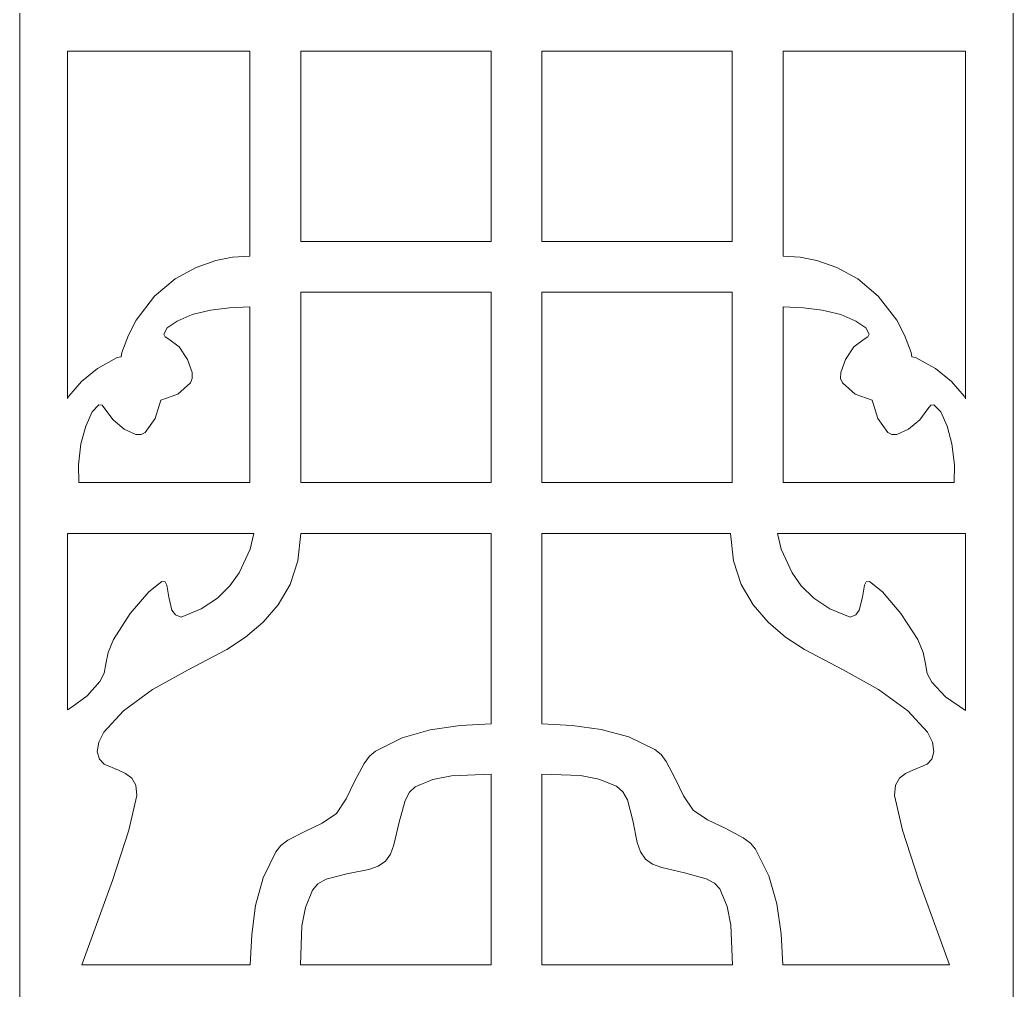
# Model space of a CAD drawing. Header units: centimetres. Extents: x -9.2 to 6.7, y -13.6 to 13.1.
# Drawn here: x -9.18 to -2.39, y -0.25 to 6.39 of the extents above; entities that cross this region are included whole.
import ezdxf

# ---------------------------------------------------------------- set-up
doc = ezdxf.new("R2010")
doc.units = ezdxf.units.CM
doc.header["$MEASUREMENT"] = 0
doc.layers.add('layer 1', color=7, linetype='Continuous')

msp = doc.modelspace()

# ---------------------------------------------------------------- linework, layer by layer
at = {"layer": 'layer 1', "color": 177, "lineweight": 9}
for points, knots in [([(-9.18437, 13.06701), (-9.18437, 13.06701), (-2.38792, 13.06701), (-2.38792, 13.06701), (-2.38792, 13.06701), (-2.38792, 13.06701), (-2.38792, -13.57505), (-2.38792, -13.57505), (-2.38792, -13.57505), (-2.38792, -13.57505), (-9.18437, -13.57505), (-9.18437, -13.57505), (-9.18437, -13.57505), (-9.18437, -13.57505), (-9.18437, 13.06701), (-9.18437, 13.06701)], [0, 0, 0, 0, 0.2, 0.2, 0.2, 0.2, 0.4, 0.4, 0.4, 0.4, 0.6, 0.6, 0.6, 0.6, 1, 1, 1, 1]), ([(-8.85854, 3.79457), (-8.85854, 3.79457), (-8.85854, 6.17239), (-8.85854, 6.17239), (-8.85854, 6.17239), (-8.85854, 6.17239), (-7.60986, 6.17239), (-7.60986, 6.17239), (-7.60986, 6.17239), (-7.60986, 6.17239), (-7.60986, 4.7703), (-7.60986, 4.7703), (-7.60986, 4.7703), (-7.60986, 4.7703), (-7.7284, 4.76161), (-7.7284, 4.76161), (-7.7284, 4.76161), (-7.7284, 4.76161), (-7.8426, 4.73861), (-7.8426, 4.73861), (-7.8426, 4.73861), (-7.8426, 4.73861), (-7.97765, 4.69214), (-7.97765, 4.69214), (-7.97765, 4.69214), (-7.97765, 4.69214), (-8.12138, 4.61399), (-8.12138, 4.61399), (-8.12138, 4.61399), (-8.12138, 4.61399), (-8.26206, 4.49632), (-8.26206, 4.49632), (-8.26206, 4.49632), (-8.26206, 4.49632), (-8.38798, 4.33087), (-8.38798, 4.33087), (-8.38798, 4.33087), (-8.38798, 4.33087), (-8.44138, 4.22753), (-8.44138, 4.22753), (-8.44138, 4.22753), (-8.44138, 4.22753), (-8.48698, 4.10899), (-8.48698, 4.10899), (-8.48698, 4.10899), (-8.48698, 4.10899), (-8.49176, 4.08077), (-8.49176, 4.08077), (-8.49176, 4.08077), (-8.49176, 4.08077), (-8.5178, 4.07555), (-8.5178, 4.07555), (-8.5178, 4.07555), (-8.5178, 4.07555), (-8.65416, 4.0013), (-8.65416, 4.0013), (-8.65416, 4.0013), (-8.65416, 4.0013), (-8.76314, 3.91185), (-8.76314, 3.91185), (-8.76314, 3.91185), (-8.76314, 3.91185), (-8.84869, 3.81112), (-8.84869, 3.81112), (-8.84869, 3.81112), (-8.84869, 3.81112), (-8.85854, 3.79457), (-8.85854, 3.79457)], [0, 0, 0, 0, 0.0555556, 0.0555556, 0.0555556, 0.0555556, 0.1111111, 0.1111111, 0.1111111, 0.1111111, 0.1666667, 0.1666667, 0.1666667, 0.1666667, 0.2222222, 0.2222222, 0.2222222, 0.2222222, 0.2777778, 0.2777778, 0.2777778, 0.2777778, 0.3333333, 0.3333333, 0.3333333, 0.3333333, 0.3888889, 0.3888889, 0.3888889, 0.3888889, 0.4444444, 0.4444444, 0.4444444, 0.4444444, 0.5, 0.5, 0.5, 0.5, 0.5555556, 0.5555556, 0.5555556, 0.5555556, 0.6111111, 0.6111111, 0.6111111, 0.6111111, 0.6666667, 0.6666667, 0.6666667, 0.6666667, 0.7222222, 0.7222222, 0.7222222, 0.7222222, 0.7777778, 0.7777778, 0.7777778, 0.7777778, 0.8333333, 0.8333333, 0.8333333, 0.8333333, 0.8888889, 0.8888889, 0.8888889, 0.8888889, 1, 1, 1, 1]), ([(-7.26249, 6.17239), (-7.26249, 6.17239), (-7.26249, 4.86973), (-7.26249, 4.86973), (-7.26249, 4.86973), (-7.26249, 4.86973), (-5.95984, 4.86973), (-5.95984, 4.86973), (-5.95984, 4.86973), (-5.95984, 4.86973), (-5.95984, 6.17239), (-5.95984, 6.17239), (-5.95984, 6.17239), (-5.95984, 6.17239), (-7.26249, 6.17239), (-7.26249, 6.17239)], [0, 0, 0, 0, 0.2, 0.2, 0.2, 0.2, 0.4, 0.4, 0.4, 0.4, 0.6, 0.6, 0.6, 0.6, 1, 1, 1, 1]), ([(-4.30982, 4.86973), (-4.30982, 4.86973), (-4.30982, 6.17239), (-4.30982, 6.17239), (-4.30982, 6.17239), (-4.30982, 6.17239), (-5.61245, 6.17239), (-5.61245, 6.17239), (-5.61245, 6.17239), (-5.61245, 6.17239), (-5.61245, 4.86973), (-5.61245, 4.86973), (-5.61245, 4.86973), (-5.61245, 4.86973), (-4.30982, 4.86973), (-4.30982, 4.86973)], [0, 0, 0, 0, 0.2, 0.2, 0.2, 0.2, 0.4, 0.4, 0.4, 0.4, 0.6, 0.6, 0.6, 0.6, 1, 1, 1, 1]), ([(-2.71375, 6.17239), (-2.71375, 6.17239), (-2.71375, 3.79395), (-2.71375, 3.79395), (-2.71375, 3.79395), (-2.71375, 3.79395), (-2.72404, 3.81112), (-2.72404, 3.81112), (-2.72404, 3.81112), (-2.72404, 3.81112), (-2.80959, 3.91185), (-2.80959, 3.91185), (-2.80959, 3.91185), (-2.80959, 3.91185), (-2.91857, 4.0013), (-2.91857, 4.0013), (-2.91857, 4.0013), (-2.91857, 4.0013), (-3.05493, 4.07555), (-3.05493, 4.07555), (-3.05493, 4.07555), (-3.05493, 4.07555), (-3.08097, 4.08077), (-3.08097, 4.08077), (-3.08097, 4.08077), (-3.08097, 4.08077), (-3.08575, 4.10899), (-3.08575, 4.10899), (-3.08575, 4.10899), (-3.08575, 4.10899), (-3.13135, 4.22753), (-3.13135, 4.22753), (-3.13135, 4.22753), (-3.13135, 4.22753), (-3.18475, 4.33087), (-3.18475, 4.33087), (-3.18475, 4.33087), (-3.18475, 4.33087), (-3.31067, 4.49632), (-3.31067, 4.49632), (-3.31067, 4.49632), (-3.31067, 4.49632), (-3.45137, 4.61399), (-3.45137, 4.61399), (-3.45137, 4.61399), (-3.45137, 4.61399), (-3.59508, 4.69214), (-3.59508, 4.69214), (-3.59508, 4.69214), (-3.59508, 4.69214), (-3.73013, 4.73861), (-3.73013, 4.73861), (-3.73013, 4.73861), (-3.73013, 4.73861), (-3.84433, 4.76161), (-3.84433, 4.76161), (-3.84433, 4.76161), (-3.84433, 4.76161), (-3.96243, 4.7703), (-3.96243, 4.7703), (-3.96243, 4.7703), (-3.96243, 4.7703), (-3.96243, 6.17239), (-3.96243, 6.17239), (-3.96243, 6.17239), (-3.96243, 6.17239), (-2.71375, 6.17239), (-2.71375, 6.17239)], [0, 0, 0, 0, 0.0555556, 0.0555556, 0.0555556, 0.0555556, 0.1111111, 0.1111111, 0.1111111, 0.1111111, 0.1666667, 0.1666667, 0.1666667, 0.1666667, 0.2222222, 0.2222222, 0.2222222, 0.2222222, 0.2777778, 0.2777778, 0.2777778, 0.2777778, 0.3333333, 0.3333333, 0.3333333, 0.3333333, 0.3888889, 0.3888889, 0.3888889, 0.3888889, 0.4444444, 0.4444444, 0.4444444, 0.4444444, 0.5, 0.5, 0.5, 0.5, 0.5555556, 0.5555556, 0.5555556, 0.5555556, 0.6111111, 0.6111111, 0.6111111, 0.6111111, 0.6666667, 0.6666667, 0.6666667, 0.6666667, 0.7222222, 0.7222222, 0.7222222, 0.7222222, 0.7777778, 0.7777778, 0.7777778, 0.7777778, 0.8333333, 0.8333333, 0.8333333, 0.8333333, 0.8888889, 0.8888889, 0.8888889, 0.8888889, 1, 1, 1, 1]), ([(-7.26249, 4.52237), (-7.26249, 4.52237), (-7.26249, 3.21971), (-7.26249, 3.21971), (-7.26249, 3.21971), (-7.26249, 3.21971), (-5.95984, 3.21971), (-5.95984, 3.21971), (-5.95984, 3.21971), (-5.95984, 3.21971), (-5.95984, 4.52237), (-5.95984, 4.52237), (-5.95984, 4.52237), (-5.95984, 4.52237), (-7.26249, 4.52237), (-7.26249, 4.52237)], [0, 0, 0, 0, 0.2, 0.2, 0.2, 0.2, 0.4, 0.4, 0.4, 0.4, 0.6, 0.6, 0.6, 0.6, 1, 1, 1, 1]), ([(-4.30982, 3.21971), (-4.30982, 3.21971), (-4.30982, 4.52237), (-4.30982, 4.52237), (-4.30982, 4.52237), (-4.30982, 4.52237), (-5.61245, 4.52237), (-5.61245, 4.52237), (-5.61245, 4.52237), (-5.61245, 4.52237), (-5.61245, 3.21971), (-5.61245, 3.21971), (-5.61245, 3.21971), (-5.61245, 3.21971), (-4.30982, 3.21971), (-4.30982, 3.21971)], [0, 0, 0, 0, 0.2, 0.2, 0.2, 0.2, 0.4, 0.4, 0.4, 0.4, 0.6, 0.6, 0.6, 0.6, 1, 1, 1, 1]), ([(-7.60986, 3.21971), (-7.60986, 3.21971), (-7.60986, 4.42293), (-7.60986, 4.42293), (-7.60986, 4.42293), (-7.60986, 4.42293), (-7.75012, 4.41642), (-7.75012, 4.41642), (-7.75012, 4.41642), (-7.75012, 4.41642), (-7.87907, 4.40035), (-7.87907, 4.40035), (-7.87907, 4.40035), (-7.87907, 4.40035), (-8.00586, 4.36909), (-8.00586, 4.36909), (-8.00586, 4.36909), (-8.00586, 4.36909), (-8.10878, 4.32523), (-8.10878, 4.32523), (-8.10878, 4.32523), (-8.10878, 4.32523), (-8.17739, 4.27876), (-8.17739, 4.27876), (-8.17739, 4.27876), (-8.17739, 4.27876), (-8.19953, 4.23492), (-8.19953, 4.23492), (-8.19953, 4.23492), (-8.19953, 4.23492), (-8.18997, 4.21625), (-8.18997, 4.21625), (-8.18997, 4.21625), (-8.18997, 4.21625), (-8.16436, 4.20105), (-8.16436, 4.20105), (-8.16436, 4.20105), (-8.16436, 4.20105), (-8.09531, 4.1485), (-8.09531, 4.1485), (-8.09531, 4.1485), (-8.09531, 4.1485), (-8.03669, 4.06295), (-8.03669, 4.06295), (-8.03669, 4.06295), (-8.03669, 4.06295), (-8.005, 3.97221), (-8.005, 3.97221), (-8.005, 3.97221), (-8.005, 3.97221), (-8.00457, 3.93313), (-8.00457, 3.93313), (-8.00457, 3.93313), (-8.00457, 3.93313), (-8.01716, 3.9023), (-8.01716, 3.9023), (-8.01716, 3.9023), (-8.01716, 3.9023), (-8.10356, 3.82588), (-8.10356, 3.82588), (-8.10356, 3.82588), (-8.10356, 3.82588), (-8.21994, 3.7842), (-8.21994, 3.7842), (-8.21994, 3.7842), (-8.21994, 3.7842), (-8.25815, 3.6574), (-8.25815, 3.6574), (-8.25815, 3.6574), (-8.25815, 3.6574), (-8.32806, 3.56275), (-8.32806, 3.56275), (-8.32806, 3.56275), (-8.32806, 3.56275), (-8.35542, 3.54928), (-8.35542, 3.54928), (-8.35542, 3.54928), (-8.35542, 3.54928), (-8.39015, 3.54972), (-8.39015, 3.54972), (-8.39015, 3.54972), (-8.39015, 3.54972), (-8.46962, 3.58445), (-8.46962, 3.58445), (-8.46962, 3.58445), (-8.46962, 3.58445), (-8.5469, 3.64828), (-8.5469, 3.64828), (-8.5469, 3.64828), (-8.5469, 3.64828), (-8.60205, 3.7234), (-8.60205, 3.7234), (-8.60205, 3.7234), (-8.60205, 3.7234), (-8.62158, 3.74859), (-8.62158, 3.74859), (-8.62158, 3.74859), (-8.62158, 3.74859), (-8.6433, 3.7512), (-8.6433, 3.7512), (-8.6433, 3.7512), (-8.6433, 3.7512), (-8.68933, 3.703), (-8.68933, 3.703), (-8.68933, 3.703), (-8.68933, 3.703), (-8.73275, 3.60573), (-8.73275, 3.60573), (-8.73275, 3.60573), (-8.73275, 3.60573), (-8.76619, 3.48589), (-8.76619, 3.48589), (-8.76619, 3.48589), (-8.76619, 3.48589), (-8.78355, 3.34172), (-8.78355, 3.34172), (-8.78355, 3.34172), (-8.78355, 3.34172), (-8.78094, 3.21971), (-8.78094, 3.21971), (-8.78094, 3.21971), (-8.78094, 3.21971), (-7.60986, 3.21971), (-7.60986, 3.21971)], [0, 0, 0, 0, 0.03125, 0.03125, 0.03125, 0.03125, 0.0625, 0.0625, 0.0625, 0.0625, 0.09375, 0.09375, 0.09375, 0.09375, 0.125, 0.125, 0.125, 0.125, 0.15625, 0.15625, 0.15625, 0.15625, 0.1875, 0.1875, 0.1875, 0.1875, 0.21875, 0.21875, 0.21875, 0.21875, 0.25, 0.25, 0.25, 0.25, 0.28125, 0.28125, 0.28125, 0.28125, 0.3125, 0.3125, 0.3125, 0.3125, 0.34375, 0.34375, 0.34375, 0.34375, 0.375, 0.375, 0.375, 0.375, 0.40625, 0.40625, 0.40625, 0.40625, 0.4375, 0.4375, 0.4375, 0.4375, 0.46875, 0.46875, 0.46875, 0.46875, 0.5, 0.5, 0.5, 0.5, 0.53125, 0.53125, 0.53125, 0.53125, 0.5625, 0.5625, 0.5625, 0.5625, 0.59375, 0.59375, 0.59375, 0.59375, 0.625, 0.625, 0.625, 0.625, 0.65625, 0.65625, 0.65625, 0.65625, 0.6875, 0.6875, 0.6875, 0.6875, 0.71875, 0.71875, 0.71875, 0.71875, 0.75, 0.75, 0.75, 0.75, 0.78125, 0.78125, 0.78125, 0.78125, 0.8125, 0.8125, 0.8125, 0.8125, 0.84375, 0.84375, 0.84375, 0.84375, 0.875, 0.875, 0.875, 0.875, 0.90625, 0.90625, 0.90625, 0.90625, 0.9375, 0.9375, 0.9375, 0.9375, 1, 1, 1, 1]), ([(-3.96243, 4.42293), (-3.96243, 4.42293), (-3.96243, 3.21971), (-3.96243, 3.21971), (-3.96243, 3.21971), (-3.96243, 3.21971), (-2.79179, 3.21971), (-2.79179, 3.21971), (-2.79179, 3.21971), (-2.79179, 3.21971), (-2.78918, 3.34172), (-2.78918, 3.34172), (-2.78918, 3.34172), (-2.78918, 3.34172), (-2.80656, 3.48589), (-2.80656, 3.48589), (-2.80656, 3.48589), (-2.80656, 3.48589), (-2.83998, 3.60573), (-2.83998, 3.60573), (-2.83998, 3.60573), (-2.83998, 3.60573), (-2.8834, 3.703), (-2.8834, 3.703), (-2.8834, 3.703), (-2.8834, 3.703), (-2.92943, 3.7512), (-2.92943, 3.7512), (-2.92943, 3.7512), (-2.92943, 3.7512), (-2.95115, 3.74859), (-2.95115, 3.74859), (-2.95115, 3.74859), (-2.95115, 3.74859), (-2.97068, 3.7234), (-2.97068, 3.7234), (-2.97068, 3.7234), (-2.97068, 3.7234), (-3.02583, 3.64828), (-3.02583, 3.64828), (-3.02583, 3.64828), (-3.02583, 3.64828), (-3.10311, 3.58445), (-3.10311, 3.58445), (-3.10311, 3.58445), (-3.10311, 3.58445), (-3.18258, 3.54972), (-3.18258, 3.54972), (-3.18258, 3.54972), (-3.18258, 3.54972), (-3.21731, 3.54928), (-3.21731, 3.54928), (-3.21731, 3.54928), (-3.21731, 3.54928), (-3.24467, 3.56275), (-3.24467, 3.56275), (-3.24467, 3.56275), (-3.24467, 3.56275), (-3.31459, 3.6574), (-3.31459, 3.6574), (-3.31459, 3.6574), (-3.31459, 3.6574), (-3.35279, 3.7842), (-3.35279, 3.7842), (-3.35279, 3.7842), (-3.35279, 3.7842), (-3.46917, 3.82588), (-3.46917, 3.82588), (-3.46917, 3.82588), (-3.46917, 3.82588), (-3.55557, 3.9023), (-3.55557, 3.9023), (-3.55557, 3.9023), (-3.55557, 3.9023), (-3.56816, 3.93313), (-3.56816, 3.93313), (-3.56816, 3.93313), (-3.56816, 3.93313), (-3.56772, 3.97221), (-3.56772, 3.97221), (-3.56772, 3.97221), (-3.56772, 3.97221), (-3.53604, 4.06295), (-3.53604, 4.06295), (-3.53604, 4.06295), (-3.53604, 4.06295), (-3.47742, 4.1485), (-3.47742, 4.1485), (-3.47742, 4.1485), (-3.47742, 4.1485), (-3.40837, 4.20105), (-3.40837, 4.20105), (-3.40837, 4.20105), (-3.40837, 4.20105), (-3.38276, 4.21625), (-3.38276, 4.21625), (-3.38276, 4.21625), (-3.38276, 4.21625), (-3.3732, 4.23492), (-3.3732, 4.23492), (-3.3732, 4.23492), (-3.3732, 4.23492), (-3.39536, 4.27876), (-3.39536, 4.27876), (-3.39536, 4.27876), (-3.39536, 4.27876), (-3.46395, 4.32523), (-3.46395, 4.32523), (-3.46395, 4.32523), (-3.46395, 4.32523), (-3.56687, 4.36909), (-3.56687, 4.36909), (-3.56687, 4.36909), (-3.56687, 4.36909), (-3.69366, 4.40035), (-3.69366, 4.40035), (-3.69366, 4.40035), (-3.69366, 4.40035), (-3.82263, 4.41642), (-3.82263, 4.41642), (-3.82263, 4.41642), (-3.82263, 4.41642), (-3.96243, 4.42293), (-3.96243, 4.42293)], [0, 0, 0, 0, 0.03125, 0.03125, 0.03125, 0.03125, 0.0625, 0.0625, 0.0625, 0.0625, 0.09375, 0.09375, 0.09375, 0.09375, 0.125, 0.125, 0.125, 0.125, 0.15625, 0.15625, 0.15625, 0.15625, 0.1875, 0.1875, 0.1875, 0.1875, 0.21875, 0.21875, 0.21875, 0.21875, 0.25, 0.25, 0.25, 0.25, 0.28125, 0.28125, 0.28125, 0.28125, 0.3125, 0.3125, 0.3125, 0.3125, 0.34375, 0.34375, 0.34375, 0.34375, 0.375, 0.375, 0.375, 0.375, 0.40625, 0.40625, 0.40625, 0.40625, 0.4375, 0.4375, 0.4375, 0.4375, 0.46875, 0.46875, 0.46875, 0.46875, 0.5, 0.5, 0.5, 0.5, 0.53125, 0.53125, 0.53125, 0.53125, 0.5625, 0.5625, 0.5625, 0.5625, 0.59375, 0.59375, 0.59375, 0.59375, 0.625, 0.625, 0.625, 0.625, 0.65625, 0.65625, 0.65625, 0.65625, 0.6875, 0.6875, 0.6875, 0.6875, 0.71875, 0.71875, 0.71875, 0.71875, 0.75, 0.75, 0.75, 0.75, 0.78125, 0.78125, 0.78125, 0.78125, 0.8125, 0.8125, 0.8125, 0.8125, 0.84375, 0.84375, 0.84375, 0.84375, 0.875, 0.875, 0.875, 0.875, 0.90625, 0.90625, 0.90625, 0.90625, 0.9375, 0.9375, 0.9375, 0.9375, 1, 1, 1, 1]), ([(-8.85854, 1.6644), (-8.85854, 1.6644), (-8.85854, 2.87235), (-8.85854, 2.87235), (-8.85854, 2.87235), (-8.85854, 2.87235), (-7.58425, 2.87235), (-7.58425, 2.87235), (-7.58425, 2.87235), (-7.58425, 2.87235), (-7.609, 2.76466), (-7.609, 2.76466), (-7.609, 2.76466), (-7.609, 2.76466), (-7.68325, 2.60096), (-7.68325, 2.60096), (-7.68325, 2.60096), (-7.68325, 2.60096), (-7.74663, 2.51325), (-7.74663, 2.51325), (-7.74663, 2.51325), (-7.74663, 2.51325), (-7.83218, 2.42943), (-7.83218, 2.42943), (-7.83218, 2.42943), (-7.83218, 2.42943), (-7.94291, 2.35648), (-7.94291, 2.35648), (-7.94291, 2.35648), (-7.94291, 2.35648), (-8.08142, 2.29917), (-8.08142, 2.29917), (-8.08142, 2.29917), (-8.08142, 2.29917), (-8.11963, 2.31523), (-8.11963, 2.31523), (-8.11963, 2.31523), (-8.11963, 2.31523), (-8.14352, 2.34737), (-8.14352, 2.34737), (-8.14352, 2.34737), (-8.14352, 2.34737), (-8.16566, 2.43639), (-8.16566, 2.43639), (-8.16566, 2.43639), (-8.16566, 2.43639), (-8.17825, 2.51759), (-8.17825, 2.51759), (-8.17825, 2.51759), (-8.17825, 2.51759), (-8.19084, 2.5406), (-8.19084, 2.5406), (-8.19084, 2.5406), (-8.19084, 2.5406), (-8.21256, 2.54363), (-8.21256, 2.54363), (-8.21256, 2.54363), (-8.21256, 2.54363), (-8.30243, 2.472), (-8.30243, 2.472), (-8.30243, 2.472), (-8.30243, 2.472), (-8.42879, 2.32436), (-8.42879, 2.32436), (-8.42879, 2.32436), (-8.42879, 2.32436), (-8.54299, 2.14546), (-8.54299, 2.14546), (-8.54299, 2.14546), (-8.54299, 2.14546), (-8.58033, 2.05732), (-8.58033, 2.05732), (-8.58033, 2.05732), (-8.58033, 2.05732), (-8.59639, 1.97873), (-8.59639, 1.97873), (-8.59639, 1.97873), (-8.59639, 1.97873), (-8.60857, 1.91576), (-8.60857, 1.91576), (-8.60857, 1.91576), (-8.60857, 1.91576), (-8.63635, 1.85757), (-8.63635, 1.85757), (-8.63635, 1.85757), (-8.63635, 1.85757), (-8.72406, 1.75987), (-8.72406, 1.75987), (-8.72406, 1.75987), (-8.72406, 1.75987), (-8.82697, 1.68475), (-8.82697, 1.68475), (-8.82697, 1.68475), (-8.82697, 1.68475), (-8.85854, 1.6644), (-8.85854, 1.6644)], [0, 0, 0, 0, 0.04, 0.04, 0.04, 0.04, 0.08, 0.08, 0.08, 0.08, 0.12, 0.12, 0.12, 0.12, 0.16, 0.16, 0.16, 0.16, 0.2, 0.2, 0.2, 0.2, 0.24, 0.24, 0.24, 0.24, 0.28, 0.28, 0.28, 0.28, 0.32, 0.32, 0.32, 0.32, 0.36, 0.36, 0.36, 0.36, 0.4, 0.4, 0.4, 0.4, 0.44, 0.44, 0.44, 0.44, 0.48, 0.48, 0.48, 0.48, 0.52, 0.52, 0.52, 0.52, 0.56, 0.56, 0.56, 0.56, 0.6, 0.6, 0.6, 0.6, 0.64, 0.64, 0.64, 0.64, 0.68, 0.68, 0.68, 0.68, 0.72, 0.72, 0.72, 0.72, 0.76, 0.76, 0.76, 0.76, 0.8, 0.8, 0.8, 0.8, 0.84, 0.84, 0.84, 0.84, 0.88, 0.88, 0.88, 0.88, 0.92, 0.92, 0.92, 0.92, 1, 1, 1, 1]), ([(-7.60856, -0.08033), (-7.60856, -0.08033), (-7.59814, 0.12679), (-7.59814, 0.12679), (-7.59814, 0.12679), (-7.59814, 0.12679), (-7.57122, 0.3261), (-7.57122, 0.3261), (-7.57122, 0.3261), (-7.57122, 0.3261), (-7.51867, 0.5154), (-7.51867, 0.5154), (-7.51867, 0.5154), (-7.51867, 0.5154), (-7.43313, 0.69343), (-7.43313, 0.69343), (-7.43313, 0.69343), (-7.43313, 0.69343), (-7.39796, 0.73512), (-7.39796, 0.73512), (-7.39796, 0.73512), (-7.39796, 0.73512), (-7.35107, 0.7716), (-7.35107, 0.7716), (-7.35107, 0.7716), (-7.35107, 0.7716), (-7.23557, 0.83238), (-7.23557, 0.83238), (-7.23557, 0.83238), (-7.23557, 0.83238), (-7.11529, 0.88927), (-7.11529, 0.88927), (-7.11529, 0.88927), (-7.11529, 0.88927), (-7.01889, 0.95571), (-7.01889, 0.95571), (-7.01889, 0.95571), (-7.01889, 0.95571), (-6.95201, 1.05427), (-6.95201, 1.05427), (-6.95201, 1.05427), (-6.95201, 1.05427), (-6.89297, 1.17803), (-6.89297, 1.17803), (-6.89297, 1.17803), (-6.89297, 1.17803), (-6.82956, 1.29743), (-6.82956, 1.29743), (-6.82956, 1.29743), (-6.82956, 1.29743), (-6.79266, 1.34649), (-6.79266, 1.34649), (-6.79266, 1.34649), (-6.79266, 1.34649), (-6.75055, 1.3821), (-6.75055, 1.3821), (-6.75055, 1.3821), (-6.75055, 1.3821), (-6.56904, 1.47199), (-6.56904, 1.47199), (-6.56904, 1.47199), (-6.56904, 1.47199), (-6.37581, 1.52713), (-6.37581, 1.52713), (-6.37581, 1.52713), (-6.37581, 1.52713), (-6.1726, 1.55666), (-6.1726, 1.55666), (-6.1726, 1.55666), (-6.1726, 1.55666), (-5.95984, 1.56796), (-5.95984, 1.56796), (-5.95984, 1.56796), (-5.95984, 1.56796), (-5.95984, 2.87235), (-5.95984, 2.87235), (-5.95984, 2.87235), (-5.95984, 2.87235), (-7.26249, 2.87235), (-7.26249, 2.87235), (-7.26249, 2.87235), (-7.26249, 2.87235), (-7.28202, 2.68432), (-7.28202, 2.68432), (-7.28202, 2.68432), (-7.28202, 2.68432), (-7.33586, 2.52193), (-7.33586, 2.52193), (-7.33586, 2.52193), (-7.33586, 2.52193), (-7.41707, 2.38298), (-7.41707, 2.38298), (-7.41707, 2.38298), (-7.41707, 2.38298), (-7.52041, 2.26356), (-7.52041, 2.26356), (-7.52041, 2.26356), (-7.52041, 2.26356), (-7.63983, 2.16283), (-7.63983, 2.16283), (-7.63983, 2.16283), (-7.63983, 2.16283), (-7.76879, 2.07641), (-7.76879, 2.07641), (-7.76879, 2.07641), (-7.76879, 2.07641), (-8.03235, 1.93704), (-8.03235, 1.93704), (-8.03235, 1.93704), (-8.03235, 1.93704), (-8.27595, 1.80286), (-8.27595, 1.80286), (-8.27595, 1.80286), (-8.27595, 1.80286), (-8.4757, 1.65741), (-8.4757, 1.65741), (-8.4757, 1.65741), (-8.4757, 1.65741), (-8.60943, 1.51151), (-8.60943, 1.51151), (-8.60943, 1.51151), (-8.60943, 1.51151), (-8.6446, 1.44246), (-8.6446, 1.44246), (-8.6446, 1.44246), (-8.6446, 1.44246), (-8.65502, 1.37734), (-8.65502, 1.37734), (-8.65502, 1.37734), (-8.65502, 1.37734), (-8.64025, 1.32653), (-8.64025, 1.32653), (-8.64025, 1.32653), (-8.64025, 1.32653), (-8.60682, 1.29309), (-8.60682, 1.29309), (-8.60682, 1.29309), (-8.60682, 1.29309), (-8.51043, 1.2514), (-8.51043, 1.2514), (-8.51043, 1.2514), (-8.51043, 1.2514), (-8.46093, 1.2297), (-8.46093, 1.2297), (-8.46093, 1.2297), (-8.46093, 1.2297), (-8.41881, 1.19756), (-8.41881, 1.19756), (-8.41881, 1.19756), (-8.41881, 1.19756), (-8.39101, 1.14979), (-8.39101, 1.14979), (-8.39101, 1.14979), (-8.39101, 1.14979), (-8.38451, 1.07816), (-8.38451, 1.07816), (-8.38451, 1.07816), (-8.38451, 1.07816), (-8.43921, 0.84021), (-8.43921, 0.84021), (-8.43921, 0.84021), (-8.43921, 0.84021), (-8.55038, 0.49631), (-8.55038, 0.49631), (-8.55038, 0.49631), (-8.55038, 0.49631), (-8.76011, -0.08033), (-8.76011, -0.08033), (-8.76011, -0.08033), (-8.76011, -0.08033), (-7.60856, -0.08033), (-7.60856, -0.08033)], [0, 0, 0, 0, 0.0227273, 0.0227273, 0.0227273, 0.0227273, 0.0454545, 0.0454545, 0.0454545, 0.0454545, 0.0681818, 0.0681818, 0.0681818, 0.0681818, 0.0909091, 0.0909091, 0.0909091, 0.0909091, 0.1136364, 0.1136364, 0.1136364, 0.1136364, 0.1363636, 0.1363636, 0.1363636, 0.1363636, 0.1590909, 0.1590909, 0.1590909, 0.1590909, 0.1818182, 0.1818182, 0.1818182, 0.1818182, 0.2045455, 0.2045455, 0.2045455, 0.2045455, 0.2272727, 0.2272727, 0.2272727, 0.2272727, 0.25, 0.25, 0.25, 0.25, 0.2727273, 0.2727273, 0.2727273, 0.2727273, 0.2954545, 0.2954545, 0.2954545, 0.2954545, 0.3181818, 0.3181818, 0.3181818, 0.3181818, 0.3409091, 0.3409091, 0.3409091, 0.3409091, 0.3636364, 0.3636364, 0.3636364, 0.3636364, 0.3863636, 0.3863636, 0.3863636, 0.3863636, 0.4090909, 0.4090909, 0.4090909, 0.4090909, 0.4318182, 0.4318182, 0.4318182, 0.4318182, 0.4545455, 0.4545455, 0.4545455, 0.4545455, 0.4772727, 0.4772727, 0.4772727, 0.4772727, 0.5, 0.5, 0.5, 0.5, 0.5227273, 0.5227273, 0.5227273, 0.5227273, 0.5454545, 0.5454545, 0.5454545, 0.5454545, 0.5681818, 0.5681818, 0.5681818, 0.5681818, 0.5909091, 0.5909091, 0.5909091, 0.5909091, 0.6136364, 0.6136364, 0.6136364, 0.6136364, 0.6363636, 0.6363636, 0.6363636, 0.6363636, 0.6590909, 0.6590909, 0.6590909, 0.6590909, 0.6818182, 0.6818182, 0.6818182, 0.6818182, 0.7045455, 0.7045455, 0.7045455, 0.7045455, 0.7272727, 0.7272727, 0.7272727, 0.7272727, 0.75, 0.75, 0.75, 0.75, 0.7727273, 0.7727273, 0.7727273, 0.7727273, 0.7954545, 0.7954545, 0.7954545, 0.7954545, 0.8181818, 0.8181818, 0.8181818, 0.8181818, 0.8409091, 0.8409091, 0.8409091, 0.8409091, 0.8636364, 0.8636364, 0.8636364, 0.8636364, 0.8863636, 0.8863636, 0.8863636, 0.8863636, 0.9090909, 0.9090909, 0.9090909, 0.9090909, 0.9318182, 0.9318182, 0.9318182, 0.9318182, 0.9545455, 0.9545455, 0.9545455, 0.9545455, 1, 1, 1, 1]), ([(-5.61245, 1.56838), (-5.61245, 1.56838), (-5.40533, 1.55797), (-5.40533, 1.55797), (-5.40533, 1.55797), (-5.40533, 1.55797), (-5.20647, 1.53061), (-5.20647, 1.53061), (-5.20647, 1.53061), (-5.20647, 1.53061), (-5.01714, 1.47851), (-5.01714, 1.47851), (-5.01714, 1.47851), (-5.01714, 1.47851), (-4.83911, 1.39296), (-4.83911, 1.39296), (-4.83911, 1.39296), (-4.83911, 1.39296), (-4.79701, 1.35779), (-4.79701, 1.35779), (-4.79701, 1.35779), (-4.79701, 1.35779), (-4.76096, 1.31046), (-4.76096, 1.31046), (-4.76096, 1.31046), (-4.76096, 1.31046), (-4.70016, 1.19539), (-4.70016, 1.19539), (-4.70016, 1.19539), (-4.70016, 1.19539), (-4.64329, 1.07511), (-4.64329, 1.07511), (-4.64329, 1.07511), (-4.64329, 1.07511), (-4.57686, 0.97828), (-4.57686, 0.97828), (-4.57686, 0.97828), (-4.57686, 0.97828), (-4.47828, 0.91185), (-4.47828, 0.91185), (-4.47828, 0.91185), (-4.47828, 0.91185), (-4.3541, 0.85237), (-4.3541, 0.85237), (-4.3541, 0.85237), (-4.3541, 0.85237), (-4.23426, 0.7894), (-4.23426, 0.7894), (-4.23426, 0.7894), (-4.23426, 0.7894), (-4.18605, 0.75249), (-4.18605, 0.75249), (-4.18605, 0.75249), (-4.18605, 0.75249), (-4.15002, 0.71037), (-4.15002, 0.71037), (-4.15002, 0.71037), (-4.15002, 0.71037), (-4.06057, 0.52887), (-4.06057, 0.52887), (-4.06057, 0.52887), (-4.06057, 0.52887), (-4.005, 0.33564), (-4.005, 0.33564), (-4.005, 0.33564), (-4.005, 0.33564), (-3.9759, 0.13155), (-3.9759, 0.13155), (-3.9759, 0.13155), (-3.9759, 0.13155), (-3.96461, -0.08033), (-3.96461, -0.08033), (-3.96461, -0.08033), (-3.96461, -0.08033), (-2.82392, -0.08033), (-2.82392, -0.08033), (-2.82392, -0.08033), (-2.82392, -0.08033), (-3.03408, 0.49631), (-3.03408, 0.49631), (-3.03408, 0.49631), (-3.03408, 0.49631), (-3.14524, 0.84021), (-3.14524, 0.84021), (-3.14524, 0.84021), (-3.14524, 0.84021), (-3.19952, 1.07816), (-3.19952, 1.07816), (-3.19952, 1.07816), (-3.19952, 1.07816), (-3.193, 1.14979), (-3.193, 1.14979), (-3.193, 1.14979), (-3.193, 1.14979), (-3.16522, 1.19756), (-3.16522, 1.19756), (-3.16522, 1.19756), (-3.16522, 1.19756), (-3.12353, 1.2297), (-3.12353, 1.2297), (-3.12353, 1.2297), (-3.12353, 1.2297), (-3.0736, 1.2514), (-3.0736, 1.2514), (-3.0736, 1.2514), (-3.0736, 1.2514), (-2.97719, 1.29309), (-2.97719, 1.29309), (-2.97719, 1.29309), (-2.97719, 1.29309), (-2.94376, 1.32653), (-2.94376, 1.32653), (-2.94376, 1.32653), (-2.94376, 1.32653), (-2.92943, 1.37734), (-2.92943, 1.37734), (-2.92943, 1.37734), (-2.92943, 1.37734), (-2.93941, 1.44246), (-2.93941, 1.44246), (-2.93941, 1.44246), (-2.93941, 1.44246), (-2.97458, 1.51151), (-2.97458, 1.51151), (-2.97458, 1.51151), (-2.97458, 1.51151), (-3.10833, 1.65741), (-3.10833, 1.65741), (-3.10833, 1.65741), (-3.10833, 1.65741), (-3.30808, 1.80286), (-3.30808, 1.80286), (-3.30808, 1.80286), (-3.30808, 1.80286), (-3.55166, 1.93704), (-3.55166, 1.93704), (-3.55166, 1.93704), (-3.55166, 1.93704), (-3.81523, 2.07641), (-3.81523, 2.07641), (-3.81523, 2.07641), (-3.81523, 2.07641), (-3.94464, 2.16283), (-3.94464, 2.16283), (-3.94464, 2.16283), (-3.94464, 2.16283), (-4.0636, 2.26356), (-4.0636, 2.26356), (-4.0636, 2.26356), (-4.0636, 2.26356), (-4.16694, 2.38298), (-4.16694, 2.38298), (-4.16694, 2.38298), (-4.16694, 2.38298), (-4.24858, 2.52193), (-4.24858, 2.52193), (-4.24858, 2.52193), (-4.24858, 2.52193), (-4.30199, 2.68432), (-4.30199, 2.68432), (-4.30199, 2.68432), (-4.30199, 2.68432), (-4.32154, 2.87235), (-4.32154, 2.87235), (-4.32154, 2.87235), (-4.32154, 2.87235), (-5.61245, 2.87235), (-5.61245, 2.87235), (-5.61245, 2.87235), (-5.61245, 2.87235), (-5.61245, 1.56838), (-5.61245, 1.56838)], [0, 0, 0, 0, 0.0227273, 0.0227273, 0.0227273, 0.0227273, 0.0454545, 0.0454545, 0.0454545, 0.0454545, 0.0681818, 0.0681818, 0.0681818, 0.0681818, 0.0909091, 0.0909091, 0.0909091, 0.0909091, 0.1136364, 0.1136364, 0.1136364, 0.1136364, 0.1363636, 0.1363636, 0.1363636, 0.1363636, 0.1590909, 0.1590909, 0.1590909, 0.1590909, 0.1818182, 0.1818182, 0.1818182, 0.1818182, 0.2045455, 0.2045455, 0.2045455, 0.2045455, 0.2272727, 0.2272727, 0.2272727, 0.2272727, 0.25, 0.25, 0.25, 0.25, 0.2727273, 0.2727273, 0.2727273, 0.2727273, 0.2954545, 0.2954545, 0.2954545, 0.2954545, 0.3181818, 0.3181818, 0.3181818, 0.3181818, 0.3409091, 0.3409091, 0.3409091, 0.3409091, 0.3636364, 0.3636364, 0.3636364, 0.3636364, 0.3863636, 0.3863636, 0.3863636, 0.3863636, 0.4090909, 0.4090909, 0.4090909, 0.4090909, 0.4318182, 0.4318182, 0.4318182, 0.4318182, 0.4545455, 0.4545455, 0.4545455, 0.4545455, 0.4772727, 0.4772727, 0.4772727, 0.4772727, 0.5, 0.5, 0.5, 0.5, 0.5227273, 0.5227273, 0.5227273, 0.5227273, 0.5454545, 0.5454545, 0.5454545, 0.5454545, 0.5681818, 0.5681818, 0.5681818, 0.5681818, 0.5909091, 0.5909091, 0.5909091, 0.5909091, 0.6136364, 0.6136364, 0.6136364, 0.6136364, 0.6363636, 0.6363636, 0.6363636, 0.6363636, 0.6590909, 0.6590909, 0.6590909, 0.6590909, 0.6818182, 0.6818182, 0.6818182, 0.6818182, 0.7045455, 0.7045455, 0.7045455, 0.7045455, 0.7272727, 0.7272727, 0.7272727, 0.7272727, 0.75, 0.75, 0.75, 0.75, 0.7727273, 0.7727273, 0.7727273, 0.7727273, 0.7954545, 0.7954545, 0.7954545, 0.7954545, 0.8181818, 0.8181818, 0.8181818, 0.8181818, 0.8409091, 0.8409091, 0.8409091, 0.8409091, 0.8636364, 0.8636364, 0.8636364, 0.8636364, 0.8863636, 0.8863636, 0.8863636, 0.8863636, 0.9090909, 0.9090909, 0.9090909, 0.9090909, 0.9318182, 0.9318182, 0.9318182, 0.9318182, 0.9545455, 0.9545455, 0.9545455, 0.9545455, 1, 1, 1, 1]), ([(-2.71375, 2.87235), (-2.71375, 2.87235), (-2.71375, 1.65912), (-2.71375, 1.65912), (-2.71375, 1.65912), (-2.71375, 1.65912), (-2.8504, 1.7525), (-2.8504, 1.7525), (-2.8504, 1.7525), (-2.8504, 1.7525), (-2.94463, 1.85279), (-2.94463, 1.85279), (-2.94463, 1.85279), (-2.94463, 1.85279), (-2.97502, 1.91271), (-2.97502, 1.91271), (-2.97502, 1.91271), (-2.97502, 1.91271), (-2.98805, 1.97873), (-2.98805, 1.97873), (-2.98805, 1.97873), (-2.98805, 1.97873), (-3.00368, 2.05732), (-3.00368, 2.05732), (-3.00368, 2.05732), (-3.00368, 2.05732), (-3.04102, 2.14546), (-3.04102, 2.14546), (-3.04102, 2.14546), (-3.04102, 2.14546), (-3.15522, 2.32436), (-3.15522, 2.32436), (-3.15522, 2.32436), (-3.15522, 2.32436), (-3.28158, 2.472), (-3.28158, 2.472), (-3.28158, 2.472), (-3.28158, 2.472), (-3.37146, 2.54363), (-3.37146, 2.54363), (-3.37146, 2.54363), (-3.37146, 2.54363), (-3.39318, 2.5406), (-3.39318, 2.5406), (-3.39318, 2.5406), (-3.39318, 2.5406), (-3.40578, 2.51759), (-3.40578, 2.51759), (-3.40578, 2.51759), (-3.40578, 2.51759), (-3.41879, 2.43639), (-3.41879, 2.43639), (-3.41879, 2.43639), (-3.41879, 2.43639), (-3.44051, 2.34737), (-3.44051, 2.34737), (-3.44051, 2.34737), (-3.44051, 2.34737), (-3.46482, 2.31523), (-3.46482, 2.31523), (-3.46482, 2.31523), (-3.46482, 2.31523), (-3.5026, 2.29917), (-3.5026, 2.29917), (-3.5026, 2.29917), (-3.5026, 2.29917), (-3.64155, 2.35648), (-3.64155, 2.35648), (-3.64155, 2.35648), (-3.64155, 2.35648), (-3.75185, 2.42943), (-3.75185, 2.42943), (-3.75185, 2.42943), (-3.75185, 2.42943), (-3.83737, 2.51325), (-3.83737, 2.51325), (-3.83737, 2.51325), (-3.83737, 2.51325), (-3.90078, 2.60096), (-3.90078, 2.60096), (-3.90078, 2.60096), (-3.90078, 2.60096), (-3.97503, 2.76466), (-3.97503, 2.76466), (-3.97503, 2.76466), (-3.97503, 2.76466), (-4.00022, 2.87235), (-4.00022, 2.87235), (-4.00022, 2.87235), (-4.00022, 2.87235), (-2.71375, 2.87235), (-2.71375, 2.87235)], [0, 0, 0, 0, 0.0416667, 0.0416667, 0.0416667, 0.0416667, 0.0833333, 0.0833333, 0.0833333, 0.0833333, 0.125, 0.125, 0.125, 0.125, 0.1666667, 0.1666667, 0.1666667, 0.1666667, 0.2083333, 0.2083333, 0.2083333, 0.2083333, 0.25, 0.25, 0.25, 0.25, 0.2916667, 0.2916667, 0.2916667, 0.2916667, 0.3333333, 0.3333333, 0.3333333, 0.3333333, 0.375, 0.375, 0.375, 0.375, 0.4166667, 0.4166667, 0.4166667, 0.4166667, 0.4583333, 0.4583333, 0.4583333, 0.4583333, 0.5, 0.5, 0.5, 0.5, 0.5416667, 0.5416667, 0.5416667, 0.5416667, 0.5833333, 0.5833333, 0.5833333, 0.5833333, 0.625, 0.625, 0.625, 0.625, 0.6666667, 0.6666667, 0.6666667, 0.6666667, 0.7083333, 0.7083333, 0.7083333, 0.7083333, 0.75, 0.75, 0.75, 0.75, 0.7916667, 0.7916667, 0.7916667, 0.7916667, 0.8333333, 0.8333333, 0.8333333, 0.8333333, 0.875, 0.875, 0.875, 0.875, 0.9166667, 0.9166667, 0.9166667, 0.9166667, 1, 1, 1, 1]), ([(-5.95984, 1.22448), (-5.95984, 1.22448), (-6.22992, 1.21364), (-6.22992, 1.21364), (-6.22992, 1.21364), (-6.22992, 1.21364), (-6.35758, 1.18758), (-6.35758, 1.18758), (-6.35758, 1.18758), (-6.35758, 1.18758), (-6.47959, 1.13808), (-6.47959, 1.13808), (-6.47959, 1.13808), (-6.47959, 1.13808), (-6.5191, 1.10117), (-6.5191, 1.10117), (-6.5191, 1.10117), (-6.5191, 1.10117), (-6.54907, 1.04472), (-6.54907, 1.04472), (-6.54907, 1.04472), (-6.54907, 1.04472), (-6.58945, 0.89535), (-6.58945, 0.89535), (-6.58945, 0.89535), (-6.58945, 0.89535), (-6.62549, 0.74034), (-6.62549, 0.74034), (-6.62549, 0.74034), (-6.62549, 0.74034), (-6.64937, 0.67607), (-6.64937, 0.67607), (-6.64937, 0.67607), (-6.64937, 0.67607), (-6.68151, 0.6296), (-6.68151, 0.6296), (-6.68151, 0.6296), (-6.68151, 0.6296), (-6.7323, 0.59531), (-6.7323, 0.59531), (-6.7323, 0.59531), (-6.7323, 0.59531), (-6.797, 0.57229), (-6.797, 0.57229), (-6.797, 0.57229), (-6.797, 0.57229), (-6.94681, 0.54147), (-6.94681, 0.54147), (-6.94681, 0.54147), (-6.94681, 0.54147), (-7.08923, 0.50498), (-7.08923, 0.50498), (-7.08923, 0.50498), (-7.08923, 0.50498), (-7.14481, 0.47459), (-7.14481, 0.47459), (-7.14481, 0.47459), (-7.14481, 0.47459), (-7.18302, 0.43074), (-7.18302, 0.43074), (-7.18302, 0.43074), (-7.18302, 0.43074), (-7.23079, 0.3109), (-7.23079, 0.3109), (-7.23079, 0.3109), (-7.23079, 0.3109), (-7.25598, 0.18498), (-7.25598, 0.18498), (-7.25598, 0.18498), (-7.25598, 0.18498), (-7.26508, -0.08033), (-7.26508, -0.08033), (-7.26508, -0.08033), (-7.26508, -0.08033), (-5.95984, -0.08033), (-5.95984, -0.08033), (-5.95984, -0.08033), (-5.95984, -0.08033), (-5.95984, 1.22448), (-5.95984, 1.22448)], [0, 0, 0, 0, 0.047619, 0.047619, 0.047619, 0.047619, 0.0952381, 0.0952381, 0.0952381, 0.0952381, 0.1428571, 0.1428571, 0.1428571, 0.1428571, 0.1904762, 0.1904762, 0.1904762, 0.1904762, 0.2380952, 0.2380952, 0.2380952, 0.2380952, 0.2857143, 0.2857143, 0.2857143, 0.2857143, 0.3333333, 0.3333333, 0.3333333, 0.3333333, 0.3809524, 0.3809524, 0.3809524, 0.3809524, 0.4285714, 0.4285714, 0.4285714, 0.4285714, 0.4761905, 0.4761905, 0.4761905, 0.4761905, 0.5238095, 0.5238095, 0.5238095, 0.5238095, 0.5714286, 0.5714286, 0.5714286, 0.5714286, 0.6190476, 0.6190476, 0.6190476, 0.6190476, 0.6666667, 0.6666667, 0.6666667, 0.6666667, 0.7142857, 0.7142857, 0.7142857, 0.7142857, 0.7619048, 0.7619048, 0.7619048, 0.7619048, 0.8095238, 0.8095238, 0.8095238, 0.8095238, 0.8571429, 0.8571429, 0.8571429, 0.8571429, 0.9047619, 0.9047619, 0.9047619, 0.9047619, 1, 1, 1, 1]), ([(-4.30807, -0.08033), (-4.30807, -0.08033), (-4.31849, 0.18974), (-4.31849, 0.18974), (-4.31849, 0.18974), (-4.31849, 0.18974), (-4.34499, 0.31741), (-4.34499, 0.31741), (-4.34499, 0.31741), (-4.34499, 0.31741), (-4.39449, 0.43899), (-4.39449, 0.43899), (-4.39449, 0.43899), (-4.39449, 0.43899), (-4.43095, 0.47894), (-4.43095, 0.47894), (-4.43095, 0.47894), (-4.43095, 0.47894), (-4.48784, 0.50847), (-4.48784, 0.50847), (-4.48784, 0.50847), (-4.48784, 0.50847), (-4.63722, 0.54928), (-4.63722, 0.54928), (-4.63722, 0.54928), (-4.63722, 0.54928), (-4.79223, 0.58533), (-4.79223, 0.58533), (-4.79223, 0.58533), (-4.79223, 0.58533), (-4.85605, 0.6092), (-4.85605, 0.6092), (-4.85605, 0.6092), (-4.85605, 0.6092), (-4.90296, 0.64134), (-4.90296, 0.64134), (-4.90296, 0.64134), (-4.90296, 0.64134), (-4.93682, 0.6917), (-4.93682, 0.6917), (-4.93682, 0.6917), (-4.93682, 0.6917), (-4.96027, 0.75684), (-4.96027, 0.75684), (-4.96027, 0.75684), (-4.96027, 0.75684), (-4.99066, 0.90665), (-4.99066, 0.90665), (-4.99066, 0.90665), (-4.99066, 0.90665), (-5.02714, 1.04906), (-5.02714, 1.04906), (-5.02714, 1.04906), (-5.02714, 1.04906), (-5.05753, 1.1042), (-5.05753, 1.1042), (-5.05753, 1.1042), (-5.05753, 1.1042), (-5.10183, 1.14242), (-5.10183, 1.14242), (-5.10183, 1.14242), (-5.10183, 1.14242), (-5.22167, 1.19019), (-5.22167, 1.19019), (-5.22167, 1.19019), (-5.22167, 1.19019), (-5.34715, 1.21493), (-5.34715, 1.21493), (-5.34715, 1.21493), (-5.34715, 1.21493), (-5.61245, 1.22492), (-5.61245, 1.22492), (-5.61245, 1.22492), (-5.61245, 1.22492), (-5.61245, -0.08033), (-5.61245, -0.08033), (-5.61245, -0.08033), (-5.61245, -0.08033), (-4.30807, -0.08033), (-4.30807, -0.08033)], [0, 0, 0, 0, 0.047619, 0.047619, 0.047619, 0.047619, 0.0952381, 0.0952381, 0.0952381, 0.0952381, 0.1428571, 0.1428571, 0.1428571, 0.1428571, 0.1904762, 0.1904762, 0.1904762, 0.1904762, 0.2380952, 0.2380952, 0.2380952, 0.2380952, 0.2857143, 0.2857143, 0.2857143, 0.2857143, 0.3333333, 0.3333333, 0.3333333, 0.3333333, 0.3809524, 0.3809524, 0.3809524, 0.3809524, 0.4285714, 0.4285714, 0.4285714, 0.4285714, 0.4761905, 0.4761905, 0.4761905, 0.4761905, 0.5238095, 0.5238095, 0.5238095, 0.5238095, 0.5714286, 0.5714286, 0.5714286, 0.5714286, 0.6190476, 0.6190476, 0.6190476, 0.6190476, 0.6666667, 0.6666667, 0.6666667, 0.6666667, 0.7142857, 0.7142857, 0.7142857, 0.7142857, 0.7619048, 0.7619048, 0.7619048, 0.7619048, 0.8095238, 0.8095238, 0.8095238, 0.8095238, 0.8571429, 0.8571429, 0.8571429, 0.8571429, 0.9047619, 0.9047619, 0.9047619, 0.9047619, 1, 1, 1, 1])]:
    msp.add_open_spline(points, degree=3, knots=knots, dxfattribs=at)

doc.saveas('drawing.dxf')
